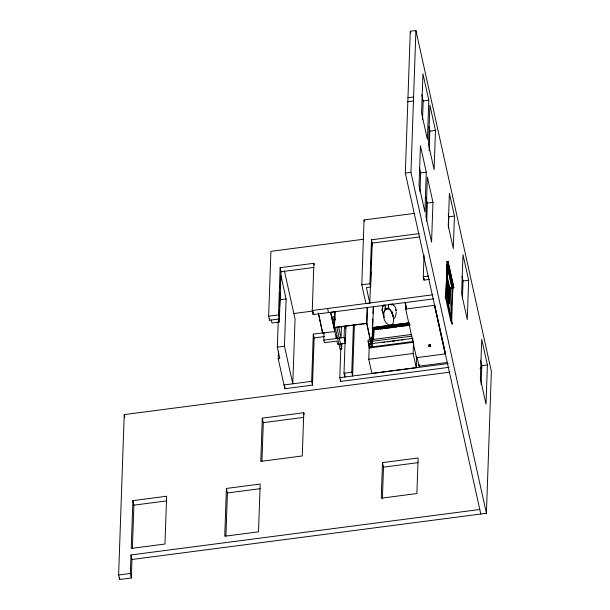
<?xml version="1.0" encoding="UTF-8"?>
<svg xmlns="http://www.w3.org/2000/svg" width="610" height="610" viewBox="0 0 610 610"><rect width="100%" height="100%" fill="white"/><g stroke="black" fill="none" stroke-linecap="round" stroke-linejoin="round"><path stroke-width="0.91" d="M385.192 308.149L385.261 309.361L385.886 308.469M479.796 509.487L130.99 554.955L131.989 559.484L131.348 577.975L119.629 579.5L118.622 574.978L124.226 414.602L449.829 372.153M119.629 579.5L119.69 577.601M131.348 577.975L130.342 573.446L130.99 554.955M132.888 500.635L131.219 548.42L164.975 544.021L166.644 496.235L132.888 500.635L133.887 505.156L132.385 548.26M226.417 488.442L224.747 536.228L258.503 531.828L260.173 484.043L226.417 488.442L227.416 492.964L225.913 536.068M262.285 418.132L260.775 461.366L302.27 455.96L303.78 412.718L262.285 418.132L263.291 422.654L261.942 461.19M314.257 264.908L313.898 263.291L280.142 267.691L281.042 271.74L279.395 318.969L269.551 320.25L268.652 316.193L270.916 251.328L363.461 239.265M269.551 320.25L269.612 318.367M323.613 332.785L313.304 334.127L314.135 337.902L312.488 385.123L284.847 388.722L278.213 358.749L279.83 358.535L277.306 347.128L278.198 321.63M279.395 318.969L278.495 314.912L280.142 267.691M271.305 320.021L271.961 322.995L279.113 322.065L279.54 309.781M279.677 306.006L280.135 292.785M280.303 288.057L280.73 275.781M278.213 358.749L278.473 351.223M284.405 270.87L295.049 318.954L292.785 383.812L284.458 346.198L286.105 298.969L280.966 275.766M284.847 388.722L284.916 386.816M433.87 298.831L313.151 314.569L312.251 310.513L313.898 263.291M313.151 314.569L313.25 311.733M312.488 385.123L311.657 381.349L313.304 334.127M330.772 312.419L334.867 331.543L322.568 333.09L322.591 332.381M345.977 326.274L345.374 343.361L337.62 344.368L336.895 341.074L324.367 342.713L323.803 340.144L324.062 332.641M367.449 307.501L366.892 323.475L334.425 327.631L334.943 311.458M334.425 327.631L334.989 311.649M336.423 335.691L336.323 338.512L330.559 312.465L335.233 311.687M341.425 326.617L341.036 337.902L338.634 327.051M449.029 367.319L340.616 381.456L339.785 377.681L340.807 348.401M340.616 381.456L340.685 379.565M335.21 327.433L340.037 349.225L341.676 349.012L341.875 343.338M345.374 343.361L344.078 337.505L344.475 326.22M344.947 374.204L344.848 377.026L344.01 373.213L345.237 338.1M345.565 328.607L345.664 325.755M354.379 325.252L352.603 376.012L351.764 372.207L353.419 324.749M370.392 287.173L369.828 303.155L365.962 303.658L361.791 284.801L364.056 219.943L414.091 213.424M366.656 323.506L367.174 307.333M369.34 348.234L367.983 340.144L411.117 334.524M369.828 303.155L366.389 287.6L370.659 287.043L369.935 283.741L371.467 239.821L419.207 233.6M370.583 281.538L370.91 272.136M371.177 264.61L371.536 254.271M371.803 246.753L371.932 242.993M370.659 287.043L372.199 243.123L371.467 239.821M416.645 356.858L416.264 367.647L371.887 373.434L368.753 359.267L369.286 343.971L413.13 338.306M413.077 339.915L413.191 342.294L369.912 347.936L369.858 343.941L370.026 344.719M369.912 347.936L369.973 346.327M371.909 340.22L372.008 337.475M373.465 306.777L371.818 347.227L372.184 336.888M372.413 330.307L372.801 319.03M373 313.387L373.228 306.807M372.169 339.77L372.268 336.926M372.397 333.129L372.565 328.393L409.089 323.643M372.824 339.991L373.213 328.859L372.565 328.393M373.488 339.869L373.846 329.69L409.912 325M373.541 339.701L373.899 329.263A1.243 0.762 43.3 0 1 373.206 328.859L409.546 324.131M383.614 312.732L384.254 317.505M382.493 462.632L381.25 498.187L416.882 493.543L418.125 457.988L382.493 462.632L383.492 467.153L382.386 498.972M480.794 514.009L405.33 173.11L410.286 31.232L415.913 30.5L491.378 371.391L486.422 513.277L131.989 559.484M405.68 309.049L434.793 305.259L445.552 353.876L416.447 357.666L405.68 309.049L405.863 303.772M486.422 513.277L410.957 172.378L415.913 30.5M406.519 306.312L406.428 308.957L405.017 302.59M416.264 367.647L413.13 353.48L413.504 342.683M419.993 191.845L420.656 172.889L419.451 167.43M422.516 119.651L423.172 100.963L421.762 94.588M447.221 362.492L419.093 366.16L419.154 364.399M426.283 172.157L424.895 211.967L419.047 185.57L420.442 145.76L426.283 172.157L420.656 172.889M428.799 100.223L427.427 139.484L421.579 113.086L422.951 73.833L428.799 100.223L423.172 100.963M429.577 279.365L424.026 280.089L423.294 276.787L424.041 255.293M424.026 280.089L424.087 278.213M426.71 221.056L427.336 203.061L426.138 197.663M429.166 150.754L429.852 131.127L428.853 126.628M432.963 202.329L431.575 242.117L425.993 216.924L427.381 177.129L432.963 202.329L427.336 203.061M435.471 130.395L434.107 169.649L428.525 144.456L429.897 105.195L435.471 130.395L429.852 131.127M446.223 284.123L445.727 298.313L450.775 321.127L450.843 319.236M446.39 279.395L446.878 265.205M446.467 261.736L448.045 261.537L447.092 262.018L445.879 296.864L445.757 296.33L446.23 296.269L452.201 324.108L446.23 296.269M448.434 227.942L448.815 216.825L448.213 214.087M446.505 291.496L446.566 289.666M447.618 266.86L446.482 299.586L446.078 297.771M446.962 292.434L447.473 277.832L446.978 277.809M447.587 278.343L447.077 292.945L446.619 293.09M448.037 282.59L447.526 297.192L448.022 297.215L448.533 282.621L446.634 282.865M448.06 292.365L448.213 287.806L449.639 287.623L446.81 274.828M448.137 297.733L448.647 283.131L448.19 283.276M448.716 300.455L449.166 287.684L447.717 281.157L448.213 281.179M449.128 302.217L449.639 287.623M447.366 303.688L449.265 303.437L449.806 287.775L450.759 287.653L449.875 312.899M454.442 216.085L453.314 248.522L448.258 225.708L449.395 193.271L454.442 216.085L448.815 216.825M452.185 287.47L451.042 320.197L451.758 323.452L452.231 323.392M451.644 322.919L452.856 288.065L447.092 262.018M452.856 288.065L453.809 287.584L448.045 261.537M462.411 298.786L463.028 281.019L462.014 276.444M468.655 280.287L467.283 319.548L461.61 293.906L462.982 254.644L468.655 280.287L463.028 281.019M481.122 384.376L481.77 365.68L480.558 360.182M487.398 364.948L486.025 404.201L480.352 378.558L481.725 339.305L487.398 364.948L481.77 365.68M382.135 309.079L382.844 313.975M382.028 310.604L382.058 310.193M382.119 309.522L382.943 305.877M396.332 312.213L395.394 316.842L393.671 318.954M382.988 306.54L383.286 305.145M428.616 345.008C427.48 347.822 432.62 346.716 430.027 344.993C426.581 344.917 431.232 347.906 430.698 344.978M383.751 312.213C390.179 298.694 399.741 328.615 388.189 324.733C377.598 316.925 387.731 297.146 393.252 316.331L392.672 314.951M391.772 305.137L392.116 304.131L388.593 304.405M429.188 344.475L430.309 344.581M385.017 304.931L383.72 305.229L384.109 306.136M385.871 308.652L387.868 308.393L388.753 308.904L388.585 307.714M407.96 97.737L413.588 96.998M407.823 101.71L413.45 100.978M405.33 173.11L410.957 172.378M372.199 243.123L419.939 236.901M281.042 271.74L313.86 267.462M361.791 284.801L369.935 283.741M423.294 276.787L428.845 276.063M279.853 299.784L286.105 298.969M452.239 287.79L453.809 287.584M450.058 288.263L451.934 288.019L447.687 268.858M268.652 316.193L278.495 314.912M312.251 310.513L432.963 294.775M294.028 313.487L312.892 311.024M444.942 297.154L446.2 296.994M386.214 308.973L387.579 308.797M314.135 337.902L324.451 336.552M323.803 340.144L344.078 337.505M277.306 347.128L284.458 346.198M367.929 341.852L411.994 336.11M382.92 342.485L384.796 342.24M387.609 341.867L390.423 341.501M392.299 341.257L395.112 340.891M396.988 340.647L398.864 340.403M401.677 340.037L403.546 339.793M369.744 347.166L413.023 341.524M368.753 359.267L413.13 353.48M344.01 373.213L351.764 372.207M284.016 384.956L311.657 381.349M339.785 377.681L448.19 363.552M480.032 368.219L481.915 367.975M263.291 422.654L303.833 417.37M383.492 467.153L418.185 462.632M133.887 505.156L166.705 500.879M227.416 492.964L260.234 488.686M118.622 574.978L130.342 573.446M372.641 327.517L408.853 322.812M372.687 327.707L408.898 322.995M372.001 327.959L408.578 323.201M372.321 328.325L409.424 323.506M373.899 329.263L409.775 324.596M378.421 329.347L373.846 329.69M380.282 329.103L383.065 328.737M384.918 328.5L392.344 327.532M394.197 327.288L396.988 326.929M398.841 326.685L409.981 325.237M334.387 327.44L366.618 323.315L371.818 347.227M385.474 308.21L385.939 308.225M447.214 295.758L447.702 295.781M391.742 312.549L392.626 313.387M393.343 304.527L395.692 307.753L396.203 310.787M392.565 303.933L393.267 305.198M391.955 311.382L392.749 313.548M391.849 312.93L392.154 313.952M410.286 31.232L410.69 33.047M448.03 261.896L453.794 287.943M447.016 264.138L452.788 290.192M446.299 289.43L449.28 302.903M446.291 290.002L449.265 303.437M434.404 305.305L445.163 353.922M417.187 357.574L419.093 366.16M387.708 308.904L387.716 308.416M364.056 219.943L364.414 221.567M368.592 342.881L369.401 346.526M335.241 319.953L334.44 316.315L332.801 316.529L334.608 324.703M336.85 327.219L341.676 349.012M327.608 308.507L328.508 312.564M303.78 412.718L304.176 414.533M278.457 319.091L279.113 322.065M124.226 414.602L124.821 417.316M392.466 313.532L392.794 316.132M366.892 323.475L372.054 347.197M318.885 315.08L322.4 331.466M318.275 313.052L322.568 333.09M388.517 305.518L388.57 306.113M385.162 305.953L385.215 306.555M395.89 309.613L395.951 311.085M388.593 307.051L388.585 306.487M385.245 307.493L385.238 306.929M386.115 308.935L386.092 308.98M385.39 308.126L385.192 309.034L385.39 308.126"/></g></svg>
